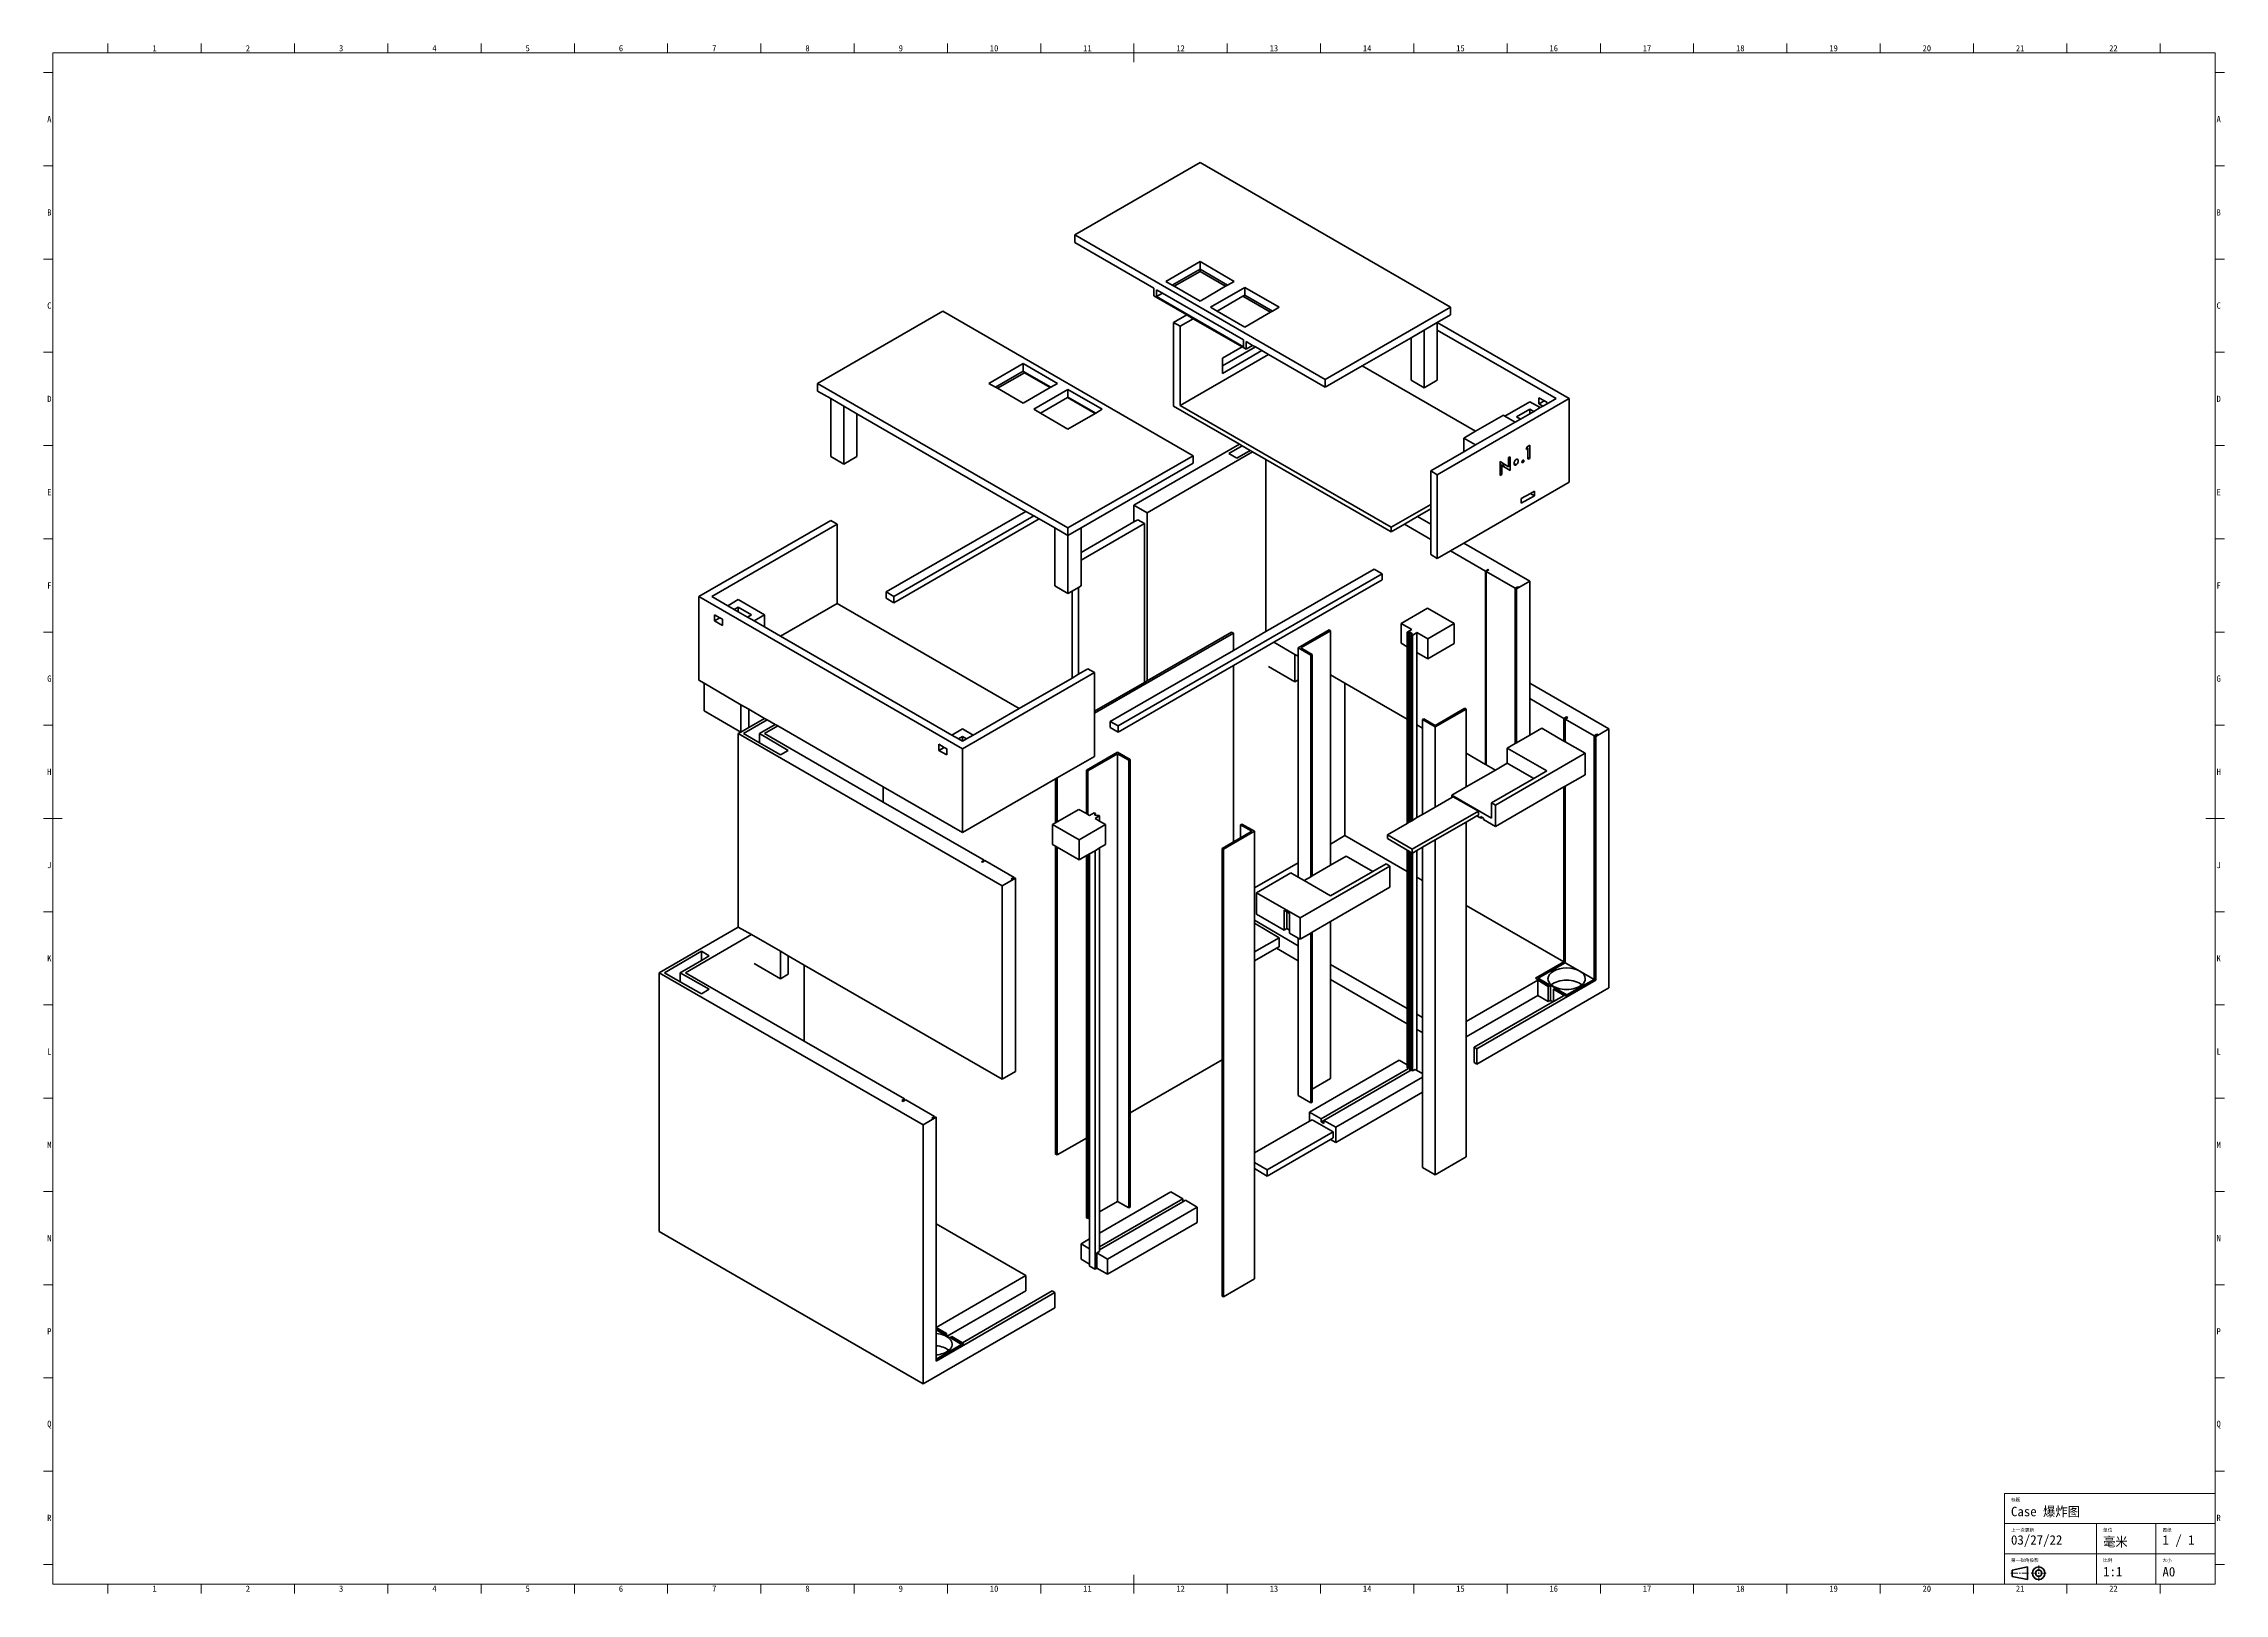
# Model space of a CAD drawing. Header units: millimetres. Extents: x 15 to 1184, y 5 to 836.
import ezdxf

# ---------------------------------------------------------------- set-up
doc = ezdxf.new("R2010")
doc.units = ezdxf.units.MM
doc.layers.add('几何', color=7, linetype='Continuous')
doc.layers.add('边界', color=7, linetype='Continuous')
doc.styles.add('Shapr0', font='txt', dxfattribs={"height": 3.3495})
doc.styles.add('Shapr1', font='txt', dxfattribs={"height": 3.3495})

# ---------------------------------------------------------------- blocks, each defined once
blk = doc.blocks.new('*U2')
at = {"layer": '边界', "linetype": 'Continuous', "lineweight": 15}
for p, q in [((1179, 58.6), (1066.1, 58.6)), ((1066.1, 10), (1066.1, 58.6)), ((1179, 10), (1179, 58.6)), ((1179, 42.4), (1066.1, 42.4)), ((1115.5, 10), (1115.5, 42.4)), ((1147.25, 10), (1147.25, 42.4)), ((1179, 26.2), (1066.1, 26.2)), ((1069.6, 15.82498), (1073.312522, 15.82498)), ((1073.987526, 15.82498), (1074.66253, 15.82498)), ((1079.050056, 15.82498), (1075.337534, 15.82498)), ((1083.437582, 15.82498), (1080.400064, 15.82498)), ((1084.112586, 15.82498), (1084.78759, 15.82498)), ((1084.450088, 16.837486), (1084.450088, 19.875004)), ((1084.450088, 15.487478), (1084.450088, 16.162482)), ((1084.450088, 14.812474), (1084.450088, 11.774956)), ((1085.462594, 15.82498), (1088.500112, 15.82498)), ((1179, 10), (1066.1, 10))]:
    blk.add_line(p, q, dxfattribs=at)
at = {"layer": '边界', "linetype": 'Continuous', "lineweight": 40}
for p, q in [((1070.275004, 17.51249), (1078.375052, 19.2)), ((1070.275004, 17.51249), (1070.275004, 14.13747)), ((1070.275004, 14.13747), (1078.375052, 12.44996)), ((1078.375052, 19.2), (1078.375052, 12.44996))]:
    blk.add_line(p, q, dxfattribs=at)
for radius in [3.37502, 1.68751]:
    blk.add_circle((1084.450088, 15.82498), radius, dxfattribs=at)

msp = doc.modelspace()

# ---------------------------------------------------------------- linework, layer by layer
at = {"layer": '几何', "linetype": 'Continuous', "lineweight": 40}
for p, q in [((634.9, 772.2), (567.7, 733.4)), ((769.2, 694.6), (634.9, 772.2)), ((567.7, 733.4), (567.7, 729.3)), ((702, 655.9), (567.7, 733.4)), ((610.1, 704.9), (567.7, 729.3)), ((616.5, 708.5), (634.9, 719.1)), ((620, 706.5), (634.9, 715.1)), ((621.1, 705.9), (634.9, 713.8)), ((634.9, 719.1), (653.2, 708.5)), ((634.9, 715.1), (634.9, 719.1)), ((634.9, 715.1), (649.7, 706.5)), ((634.9, 713.8), (634.9, 715.1)), ((634.9, 713.8), (648.6, 705.9)), ((610.1, 704.9), (610.1, 700.8)), ((611.5, 704), (611.5, 700.4)), ((614.7, 702.2), (611.5, 704)), ((611.5, 700.4), (614.7, 702.2)), ((658.2, 677.1), (614.7, 702.2)), ((616.5, 708.5), (620, 706.5)), ((620, 706.5), (621.1, 705.9)), ((621.1, 705.9), (634.9, 697.9)), ((648.6, 705.9), (634.9, 697.9)), ((658.9, 705.3), (640.5, 694.6)), ((649.7, 706.5), (648.6, 705.9)), ((653.2, 708.5), (649.7, 706.5)), ((658.9, 705.3), (677.3, 694.6)), ((658.9, 705.3), (658.9, 701.2)), ((429.8, 653.8), (497, 692.6)), ((631.3, 615), (497, 692.6)), ((627.8, 690.6), (610.1, 700.8)), ((658.2, 673.4), (611.5, 700.4)), ((620.7, 686.5), (627.8, 690.6)), ((631.3, 688.5), (627.8, 690.6)), ((640.5, 694.6), (644, 692.6)), ((657.8, 700.6), (644, 692.6)), ((644, 692.6), (658.9, 684)), ((658.9, 701.2), (657.8, 700.6)), ((657.8, 700.6), (672.7, 692)), ((658.9, 701.2), (673.7, 692.6)), ((672.7, 692), (658.9, 684)), ((673.7, 692.6), (672.7, 692)), ((677.3, 694.6), (673.7, 692.6)), ((702, 655.9), (769.2, 694.6)), ((762.1, 686.5), (769.2, 690.6)), ((769.2, 694.6), (769.2, 690.6)), ((620.7, 686.5), (620.7, 641.6)), ((624.2, 684.4), (620.7, 686.5)), ((631.3, 688.5), (624.2, 684.4)), ((624.2, 642), (624.2, 684.4)), ((657.5, 673.4), (631.3, 688.5)), ((721.8, 663.2), (748, 678.3)), ((748, 678.3), (755.1, 682.4)), ((748, 678.3), (748, 655.5)), ((755.1, 682.4), (762.1, 686.5)), ((755.1, 682.4), (755.1, 651.4)), ((762.1, 686.5), (762.1, 682.4)), ((762.1, 686.5), (832.8, 645.7)), ((825.8, 645.7), (762.1, 682.4)), ((762.1, 682.4), (762.1, 655.5)), ((671.6, 669.3), (624.2, 642)), ((646.9, 663.2), (664.6, 673.4)), ((646.9, 667.3), (657.5, 673.4)), ((668.1, 671.4), (646.9, 659.1)), ((646.9, 663.2), (646.9, 667.3)), ((659.6, 672.2), (657.5, 673.4)), ((658.2, 673.4), (658.2, 677.1)), ((659.6, 672.2), (659.6, 676.3)), ((663.1, 674.2), (659.6, 676.3)), ((663.1, 674.2), (659.6, 672.2)), ((664.6, 673.4), (663.1, 674.2)), ((668.1, 671.4), (664.6, 673.4)), ((671.6, 669.3), (668.1, 671.4)), ((702, 651.8), (671.6, 669.3)), ((540.1, 664.4), (521.7, 653.8)), ((540.1, 660.4), (525.3, 651.8)), ((540.8, 659.5), (526.3, 651.2)), ((540.1, 664.4), (540.1, 660.4)), ((540.1, 664.4), (558.5, 653.8)), ((540.1, 660.4), (540.8, 659.9)), ((540.8, 659.9), (555, 651.8)), ((540.8, 659.9), (540.8, 659.5)), ((554.6, 651.6), (540.8, 659.5)), ((646.9, 659.1), (646.9, 663.2)), ((702, 651.8), (721.8, 663.2)), ((702, 651.8), (702, 655.9)), ((782.6, 628.1), (721.8, 663.2)), ((748, 655.5), (755.1, 651.4)), ((755.1, 651.4), (762.1, 655.5)), ((429.8, 653.8), (429.8, 649.7)), ((564.1, 576.3), (429.8, 653.8)), ((436.9, 645.7), (429.8, 649.7)), ((436.9, 645.7), (436.9, 614.6)), ((443.9, 641.6), (436.9, 645.7)), ((521.7, 653.8), (525.3, 651.8)), ((525.3, 651.8), (526.3, 651.2)), ((526.3, 651.2), (540.1, 643.2)), ((540.1, 643.2), (554.6, 651.6)), ((545.8, 639.9), (564.1, 650.6)), ((549.3, 637.9), (563.8, 646.3)), ((554.6, 651.6), (555, 651.8)), ((555, 651.8), (558.5, 653.8)), ((563.8, 646.3), (564.1, 646.5)), ((578.6, 637.7), (563.8, 646.3)), ((564.1, 650.6), (564.1, 646.5)), ((564.1, 650.6), (582.5, 639.9)), ((564.1, 646.5), (579, 637.9)), ((832.8, 645.7), (762.1, 604.8)), ((811.6, 644), (798.2, 636.3)), ((817.3, 640.8), (811.6, 644)), ((816.6, 646), (816.6, 642.8)), ((819.5, 644.4), (816.6, 646)), ((816.6, 642.8), (819.5, 644.4)), ((820.9, 643.6), (819.5, 644.4)), ((820.9, 642.8), (825.8, 645.7)), ((820.9, 642.8), (820.9, 643.6)), ((832.8, 600.8), (832.8, 645.7)), ((443.9, 641.6), (443.9, 610.5)), ((451, 637.5), (443.9, 641.6)), ((541.5, 585.2), (451, 637.5)), ((451, 637.5), (451, 614.6)), ((545.8, 639.9), (549.3, 637.9)), ((549.3, 637.9), (564.1, 629.3)), ((564.1, 629.3), (578.6, 637.7)), ((578.6, 637.7), (579, 637.9)), ((579, 637.9), (582.5, 639.9)), ((620.7, 641.6), (656.1, 621.2)), ((737.4, 576.7), (624.2, 642)), ((782.6, 628.1), (797.5, 636.7)), ((782.6, 620.8), (803.9, 633)), ((797.5, 636.7), (798.2, 636.3)), ((798.2, 636.3), (803.9, 633)), ((803.9, 633), (806.7, 634.6)), ((811.6, 639.9), (804.6, 635.9)), ((804.6, 635.9), (806.7, 634.6)), ((806.7, 634.6), (811.6, 637.5)), ((811.6, 637.5), (811.6, 639.9)), ((813.8, 638.7), (811.6, 639.9)), ((811.6, 637.5), (813.8, 638.7)), ((813.8, 638.7), (817.3, 640.8)), ((816.6, 642.8), (818.7, 641.6)), ((817.3, 640.8), (818.7, 641.6)), ((818.7, 641.6), (820.9, 642.8)), ((656.1, 621.2), (599.5, 588.5)), ((657.5, 620.3), (650.4, 616.3)), ((656.1, 621.2), (657.5, 620.3)), ((657.5, 620.3), (661.7, 617.9)), ((776.3, 624.4), (782.6, 628.1)), ((776.3, 617.1), (776.3, 624.4)), ((776.3, 624.4), (782.6, 620.8)), ((776.3, 617.1), (782.6, 620.8)), ((810.1, 619.4), (810.2, 619.7)), ((810.2, 619.7), (811.7, 620.6)), ((811.7, 620.6), (811.7, 613.6)), ((443.9, 610.5), (436.9, 614.6)), ((451, 614.6), (443.9, 610.5)), ((631.3, 615), (564.1, 576.3)), ((631.3, 611), (571.2, 576.3)), ((606.6, 584.4), (663.1, 617.1)), ((631.3, 611), (631.3, 615)), ((650.4, 616.3), (654.7, 613.8)), ((654.7, 613.8), (661.7, 617.9)), ((661.7, 617.9), (663.1, 617.1)), ((663.1, 617.1), (670.2, 613)), ((670.2, 520.7), (670.2, 613)), ((670.2, 613), (737.4, 574.2)), ((758.6, 606.9), (776.3, 617.1)), ((795.8, 611.7), (795.8, 611.9)), ((795.8, 611.9), (800.2, 609.1)), ((795.8, 611.7), (796.7, 611.2)), ((795.8, 610.4), (795.8, 611.7)), ((795.8, 610.4), (796.7, 609.9)), ((795.8, 605.5), (795.8, 610.4)), ((796.7, 611.2), (797.6, 610.6)), ((797.6, 609.3), (796.7, 609.9)), ((796.7, 609.9), (796.7, 605)), ((797.6, 610.6), (797.6, 609.3)), ((797.6, 610.6), (800.2, 609.1)), ((801.1, 607.1), (797.6, 609.3)), ((800.2, 614), (801.1, 614.5)), ((800.2, 609.1), (800.2, 614)), ((801.1, 614.5), (801.1, 607.1)), ((803.2, 610.8), (804.3, 610.1)), ((803.5, 610), (803.5, 610)), ((805.1, 613.1), (805.2, 613)), ((805.1, 613.1), (805.2, 613)), ((807.4, 611.6), (808, 611.3)), ((809.7, 618.4), (810.1, 619.4)), ((810.7, 619), (809.7, 618.4)), ((810.1, 619.4), (810.7, 619)), ((810.7, 614.1), (810.7, 619)), ((810.7, 614.1), (811.7, 613.6)), ((810.7, 613.1), (810.7, 614.1)), ((811.7, 613.6), (810.7, 613.1)), ((758.6, 606.9), (758.6, 588.9)), ((762.1, 604.8), (758.6, 606.9)), ((762.1, 559.9), (762.1, 604.8)), ((776.3, 568.1), (832.8, 600.8)), ((795.8, 604.4), (795.8, 605.5)), ((795.8, 605.5), (796.7, 605)), ((796.7, 605), (795.8, 604.4)), ((541.5, 585.2), (466.6, 542)), ((545.8, 582.8), (541.5, 585.2)), ((599.5, 588.5), (599.5, 579.5)), ((599.5, 588.5), (606.6, 584.4)), ((737.4, 576.7), (758.6, 588.9)), ((758.6, 586.5), (751.5, 582.4)), ((758.6, 588.9), (758.6, 586.5)), ((758.6, 586.5), (758.6, 578.3)), ((807, 592), (812, 594.8)), ((807, 589.5), (814.1, 593.6)), ((807, 589.5), (807, 592)), ((812, 594.8), (814.1, 596.1)), ((814.1, 593.6), (812, 594.8)), ((814.1, 596.1), (814.1, 593.6)), ((436.9, 580.3), (366.2, 539.5)), ((373.2, 539.5), (440.4, 578.3)), ((440.4, 578.3), (436.9, 580.3)), ((440.4, 535.8), (440.4, 578.3)), ((545.8, 582.8), (470.8, 539.5)), ((548.6, 581.2), (470.8, 536.2)), ((548.6, 581.2), (545.8, 582.8)), ((557.1, 576.3), (548.6, 581.2)), ((557.1, 576.3), (557.1, 545.2)), ((564.1, 572.2), (557.1, 576.3)), ((571.2, 576.3), (564.1, 572.2)), ((564.1, 576.3), (564.1, 572.2)), ((571.2, 563.2), (599.5, 579.5)), ((571.2, 559.1), (605.2, 578.7)), ((571.2, 576.3), (571.2, 563.2)), ((599.5, 579.5), (601.6, 580.7)), ((601.6, 580.7), (605.2, 578.7)), ((605.2, 578.7), (605.2, 493.5)), ((606.6, 584.4), (606.6, 494.4)), ((744.5, 578.3), (737.4, 574.2)), ((737.4, 574.2), (737.4, 576.7)), ((751.5, 582.4), (744.5, 578.3)), ((744.5, 578.3), (758.6, 570.1)), ((758.6, 578.3), (751.5, 582.4)), ((758.6, 578.3), (758.6, 570.1)), ((564.1, 572.2), (564.1, 541.1)), ((571.2, 563.2), (571.2, 559.1)), ((758.6, 570.1), (758.6, 562)), ((762.1, 559.9), (758.6, 562)), ((762.1, 559.9), (769.2, 564)), ((769.2, 564), (776.3, 568.1)), ((769.2, 564), (787.9, 553.2)), ((811.6, 547.7), (776.3, 568.1)), ((571.2, 559.1), (571.2, 545.2)), ((732.5, 551.7), (591.1, 470.1)), ((728.2, 554.2), (670.2, 520.7)), ((728.2, 554.2), (732.5, 551.7)), ((732.5, 551.7), (732.5, 548.5)), ((789.4, 554), (787.9, 553.2)), ((787.9, 449.5), (787.9, 553.2)), ((788.3, 553), (789.4, 553.6)), ((788.3, 449.7), (788.3, 553)), ((788.3, 553), (803.9, 544)), ((789.4, 553.6), (789.4, 554)), ((789.7, 553.8), (789.4, 554)), ((789.4, 553.6), (789.7, 553.8)), ((366.2, 494.6), (366.2, 539.5)), ((366.2, 539.5), (507.6, 457.9)), ((381.7, 534.6), (373.2, 539.5)), ((381.7, 534.6), (387.4, 537.9)), ((387.4, 537.9), (401.5, 529.7)), ((466.6, 542), (470.8, 539.5)), ((466.6, 538.7), (466.6, 542)), ((470.8, 536.2), (466.6, 538.7)), ((470.8, 539.5), (470.8, 536.2)), ((564.1, 541.1), (557.1, 545.2)), ((566.3, 542.4), (564.1, 541.1)), ((569.8, 544.4), (566.3, 542.4)), ((566.3, 495.8), (566.3, 542.4)), ((571.2, 545.2), (569.8, 544.4)), ((569.8, 544.4), (569.8, 497.9)), ((732.5, 548.5), (674.5, 515)), ((803.9, 544), (805.3, 544.8)), ((803.9, 544), (803.9, 460.7)), ((804.2, 543.8), (805.3, 544.4)), ((804.2, 460.9), (804.2, 543.8)), ((804.2, 543.8), (804.6, 543.6)), ((804.6, 543.6), (811.6, 547.7)), ((804.6, 461.1), (804.6, 543.6)), ((805.3, 544.8), (805.3, 544.4)), ((805.6, 544.6), (805.3, 544.8)), ((805.3, 544.4), (805.6, 544.6)), ((811.6, 493), (811.6, 547.7)), ((374.6, 526.4), (374.6, 529.7)), ((374.6, 529.7), (377.5, 528.1)), ((377.5, 528.1), (374.6, 526.4)), ((378.9, 524), (374.6, 526.4)), ((377.5, 528.1), (378.9, 527.3)), ((378.9, 527.3), (378.9, 524)), ((385.2, 532.6), (381.7, 534.6)), ((385.2, 532.6), (387.4, 533.8)), ((387.4, 531.3), (385.2, 532.6)), ((387.4, 531.3), (387.4, 533.8)), ((387.4, 533.8), (394.4, 529.7)), ((392.3, 528.5), (387.4, 531.3)), ((394.4, 529.7), (392.3, 528.5)), ((395.9, 526.4), (392.3, 528.5)), ((401.5, 529.7), (395.9, 526.4)), ((401.5, 523.2), (395.9, 526.4)), ((401.5, 529.7), (401.5, 523.2)), ((410, 518.3), (440.4, 535.8)), ((538, 479.5), (440.4, 535.8)), ((756.9, 533.3), (742.7, 525.1)), ((771.2, 525.1), (756.9, 533.3)), ((410, 518.3), (401.5, 523.2)), ((501.9, 465.2), (410, 518.3)), ((578.3, 476.9), (652.8, 519.9)), ((606.6, 494.4), (651.8, 520.5)), ((652.8, 519.9), (651.8, 520.5)), ((670.2, 520.7), (652.8, 510.6)), ((652.8, 519.9), (652.8, 510.6)), ((674.5, 515), (670.2, 512.5)), ((674.5, 515), (685.8, 508.5)), ((687.5, 512), (704.2, 521.6)), ((704.9, 521.1), (688.9, 512)), ((704.2, 521.6), (704.9, 521.1)), ((704.9, 521.1), (704.9, 497.5)), ((742.7, 525.1), (742.7, 514.5)), ((742.7, 525.1), (748.4, 521.8)), ((742.7, 514.5), (745.9, 512.6)), ((748.4, 521.8), (745.9, 520.4)), ((745.9, 520.4), (745.9, 512.6)), ((746.6, 520), (745.9, 520.4)), ((747.4, 520.4), (746.6, 520)), ((746.6, 418.3), (746.6, 520)), ((748.8, 519.6), (747.4, 520.4)), ((747.4, 418.7), (747.4, 520.4)), ((748.8, 519.6), (748.1, 519.1)), ((748.1, 419.1), (748.1, 519.1)), ((748.8, 518.7), (748.1, 519.1)), ((748.8, 518.7), (751.2, 520.2)), ((748.8, 518.7), (748.8, 419.5)), ((751.2, 520.2), (757, 516.9)), ((751.2, 520.2), (751.2, 509.5)), ((757, 516.9), (771.2, 525.1)), ((757, 516.9), (757, 506.2)), ((757, 506.2), (771.2, 514.4)), ((771.2, 525.1), (771.2, 514.4)), ((652.8, 510.6), (586.8, 472.5)), ((670.2, 512.5), (652.8, 502.5)), ((685.8, 493.8), (685.8, 508.5)), ((685.8, 508.5), (687.5, 507.5)), ((687.5, 512), (687.5, 507.5)), ((694.3, 508.1), (687.5, 512)), ((687.5, 507.5), (687.5, 494.8)), ((688.9, 512), (695, 508.5)), ((695, 508.5), (694.3, 508.1)), ((694.3, 508.1), (694.3, 389.3)), ((695, 508.5), (695, 389.7)), ((745.9, 512.6), (745.9, 473.7)), ((751.2, 509.5), (751.2, 470.7)), ((751.2, 509.5), (757, 506.2)), ((369, 493), (366.2, 494.6)), ((369, 478.3), (369, 493)), ((388.8, 481.5), (369, 493)), ((507.6, 457.9), (578.3, 498.7)), ((566.3, 495.8), (538, 479.5)), ((569.8, 497.9), (566.3, 495.8)), ((574.8, 500.7), (569.8, 497.9)), ((578.3, 498.7), (574.8, 500.7)), ((578.3, 478), (578.3, 498.7)), ((578.3, 478), (605.2, 493.5)), ((652.8, 502.5), (591.1, 466.8)), ((605.2, 493.5), (606.6, 494.4)), ((652.8, 502.5), (652.8, 408)), ((671.6, 502), (685.8, 493.8)), ((685.8, 493.8), (687.5, 494.8)), ((687.5, 494.8), (687.5, 396.8)), ((704.9, 497.5), (704.9, 406.8)), ((704.9, 497.5), (712.6, 493)), ((712.6, 493), (745.9, 473.7)), ((712.6, 411.3), (712.6, 493)), ((811.6, 484.8), (811.6, 493)), ((854.1, 468.5), (811.6, 493)), ((388.8, 466.8), (388.8, 481.5)), ((393, 479.1), (388.8, 481.5)), ((538, 479.5), (513.2, 465.2)), ((760.9, 470.4), (776.8, 479.6)), ((776.8, 479.6), (777.5, 479.2)), ((811.6, 465.2), (811.6, 484.8)), ((830, 474.2), (811.6, 484.8)), ((388.8, 466.8), (369, 478.3)), ((393, 469.3), (388.8, 466.8)), ((390.2, 466), (402.9, 473.4)), ((393, 469.3), (393, 479.1)), ((401.5, 474.2), (393, 479.1)), ((393, 469.3), (401.5, 474.2)), ((407.2, 470.9), (398.7, 466)), ((402.9, 473.4), (401.5, 474.2)), ((408.6, 470.1), (401.5, 466)), ((407.2, 470.9), (402.9, 473.4)), ((408.6, 470.1), (407.2, 470.9)), ((465.1, 437.5), (408.6, 470.1)), ((501.9, 465.2), (507.6, 468.5)), ((507.6, 468.5), (513.2, 465.2)), ((578.3, 476.9), (578.3, 478)), ((578.3, 453.8), (578.3, 476.9)), ((586.8, 469.3), (586.8, 472.5)), ((586.8, 472.5), (591.1, 470.1)), ((591.1, 466.8), (586.8, 469.3)), ((591.1, 470.1), (591.1, 466.8)), ((745.9, 473.7), (745.9, 417.9)), ((751.2, 470.7), (751.2, 421)), ((751.2, 470.7), (754.2, 469)), ((754.2, 473.5), (754.9, 473.9)), ((760.9, 469.6), (754.2, 473.5)), ((754.2, 473.5), (754.2, 469)), ((754.2, 469), (754.2, 422.7)), ((754.9, 473.9), (760.9, 470.4)), ((777.5, 479.2), (760.9, 469.6)), ((760.9, 469.6), (760.9, 426.6)), ((777.5, 479.2), (777.5, 455.5)), ((818.1, 468.9), (811.6, 465.2)), ((830, 462), (818.1, 468.9)), ((830, 474.2), (831.4, 475)), ((830, 462), (830, 474.2)), ((831.4, 474.2), (830.7, 473.8)), ((846.1, 464.9), (830.7, 473.8)), ((830.7, 461.6), (830.7, 473.8)), ((831.4, 475), (831.4, 474.2)), ((832.1, 474.6), (831.4, 475)), ((832.1, 474.6), (831.4, 474.2)), ((847, 464.4), (854.1, 468.5)), ((854.1, 329.7), (854.1, 468.5)), ((387.4, 466), (388.8, 466.8)), ((528.8, 384.4), (387.4, 466)), ((387.4, 362.3), (387.4, 466)), ((398.7, 461.1), (390.2, 466)), ((398.7, 461.1), (398.7, 466)), ((398.7, 466), (414.2, 457)), ((410, 454.6), (398.7, 461.1)), ((401.5, 466), (465.1, 429.3)), ((414.2, 457), (410, 454.6)), ((494.9, 457), (494.9, 460.3)), ((494.9, 460.3), (497.7, 458.6)), ((497.7, 458.6), (494.9, 457)), ((499.1, 454.6), (494.9, 457)), ((497.7, 458.6), (499.1, 457.8)), ((499.1, 457.8), (499.1, 454.6)), ((505.5, 463.2), (501.9, 465.2)), ((505.5, 463.2), (507.6, 464.4)), ((507.6, 461.9), (505.5, 463.2)), ((507.6, 461.9), (507.6, 464.4)), ((507.6, 464.4), (509.7, 463.2)), ((509.7, 463.2), (507.6, 461.9)), ((507.6, 413), (507.6, 457.9)), ((513.2, 465.2), (509.7, 463.2)), ((590.7, 456), (574, 446.4)), ((597.4, 452.1), (590.7, 456)), ((803.9, 460.7), (799.6, 458.3)), ((799.6, 458.3), (799.6, 450.1)), ((799.6, 458.3), (820.8, 446)), ((804.2, 460.9), (803.9, 460.7)), ((804.6, 461.1), (804.2, 460.9)), ((811.6, 465.2), (804.6, 461.1)), ((830.7, 461.6), (830, 462)), ((841.4, 455.5), (830.7, 461.6)), ((846.1, 464.9), (847.6, 465.7)), ((846.1, 334.2), (846.1, 464.9)), ((847.6, 464.9), (846.8, 464.5)), ((846.8, 464.5), (846.8, 333.8)), ((847, 464.4), (846.8, 464.5)), ((847, 333.8), (847, 464.4)), ((847.6, 465.7), (847.6, 464.9)), ((848.3, 465.3), (847.6, 465.7)), ((848.3, 465.3), (847.6, 464.9)), ((578.3, 453.8), (558.4, 442.3)), ((574, 446.4), (574, 423.1)), ((574, 446.4), (574.8, 446)), ((574.8, 446), (590.7, 455.2)), ((574.8, 446), (574.8, 422.7)), ((590.7, 455.2), (596.7, 451.7)), ((590.7, 455.2), (590.7, 215.2)), ((596.7, 451.7), (597.4, 452.1)), ((596.7, 451.7), (596.7, 211.7)), ((597.4, 452.1), (597.4, 262.6)), ((777.5, 455.5), (777.5, 437.4)), ((777.5, 455.5), (787.9, 449.5)), ((777.5, 437.4), (793.2, 446.4)), ((788.3, 449.7), (787.9, 449.5)), ((788.3, 449.3), (788.3, 449.7)), ((788.3, 449.3), (793.2, 446.4)), ((793.2, 427.7), (841.4, 455.5)), ((793.2, 446.4), (799.6, 450.1)), ((799.6, 450.1), (813.8, 441.9)), ((820.8, 446), (813.8, 441.9)), ((841.4, 455.5), (841.4, 444)), ((465.1, 437.5), (465.1, 429.3)), ((507.6, 413), (465.1, 437.5)), ((557.4, 441.7), (507.6, 413)), ((558.4, 442.3), (557.4, 441.7)), ((557.4, 441.7), (557.4, 418.1)), ((558.4, 442.3), (558.4, 418.7)), ((769.9, 433), (777.5, 437.4)), ((769.9, 433), (769.9, 431.7)), ((769.9, 433), (791.1, 420.7)), ((813.8, 441.9), (791.1, 428.9)), ((793.2, 416.2), (830, 437.5)), ((830, 437.5), (830.7, 437.9)), ((830, 343.6), (830, 437.5)), ((830.7, 437.9), (841.4, 444)), ((830.7, 343.1), (830.7, 437.9)), ((465.1, 429.3), (519.2, 398.1)), ((558.4, 418.7), (570, 425.4)), ((570, 425.4), (574, 423.1)), ((574, 423.1), (574.8, 422.7)), ((574.8, 422.7), (575.7, 422.1)), ((575.7, 422.1), (578.2, 423.5)), ((578.9, 423.1), (578.2, 423.5)), ((578.2, 422.7), (578.9, 423.1)), ((578.9, 422.3), (578.2, 422.7)), ((581, 421.9), (578.6, 420.5)), ((578.9, 422.3), (578.9, 423.1)), ((579.6, 421.9), (578.9, 422.3)), ((579.6, 421.9), (580.3, 422.3)), ((581, 421.9), (580.3, 422.3)), ((581, 421.9), (581, 419)), ((748.7, 404), (784.1, 424.4)), ((748.8, 419.5), (751.2, 421)), ((751.2, 421), (754.2, 422.7)), ((754.2, 422.7), (760.9, 426.6)), ((760.9, 426.6), (769.9, 431.7)), ((769.9, 431.7), (770.6, 432.1)), ((770.6, 432.1), (784.1, 424.4)), ((777.5, 418.6), (783.3, 421.9)), ((783.3, 421.9), (784.1, 422.3)), ((783.3, 421.9), (785.5, 420.7)), ((784.1, 424.4), (784.1, 422.3)), ((785.5, 421.5), (785.5, 420.7)), ((785.5, 421.5), (786.2, 421.1)), ((786.2, 421.1), (785.5, 420.7)), ((786.2, 421.1), (786.9, 420.7)), ((791.1, 428.9), (793.2, 427.7)), ((791.1, 420.7), (791.1, 428.9)), ((793.2, 427.7), (793.2, 416.2)), ((555.8, 417.2), (557.4, 418.1)), ((555.8, 417.2), (555.8, 406.6)), ((570.1, 409), (555.8, 417.2)), ((557.4, 418.1), (558.4, 418.7)), ((584.3, 417.2), (570.1, 409)), ((578.6, 420.5), (581, 419)), ((581, 419), (584.3, 417.2)), ((584.3, 417.2), (584.3, 406.5)), ((647.4, 404.1), (664.1, 413.7)), ((656.6, 410.2), (652.8, 408)), ((657.3, 417.5), (656.6, 417.1)), ((656.6, 417.1), (656.6, 410.2)), ((656.6, 417.1), (662.6, 413.7)), ((662.6, 413.7), (656.6, 410.2)), ((664.1, 413.7), (657.3, 417.5)), ((664.1, 413.7), (664.1, 383.3)), ((704.9, 406.8), (712.6, 411.3)), ((712.6, 411.3), (745.9, 392.1)), ((735.3, 411.7), (745.9, 417.9)), ((735.3, 411.7), (748.7, 404)), ((735.3, 409.7), (735.3, 411.7)), ((745.9, 403.5), (735.3, 409.7)), ((745.9, 417.9), (746.6, 418.3)), ((746.6, 418.3), (747.4, 418.7)), ((747.4, 418.7), (748.1, 419.1)), ((748.1, 419.1), (748.8, 419.5)), ((760.9, 409), (777.5, 418.6)), ((777.5, 418.6), (777.5, 373.8)), ((786.9, 420.7), (786.9, 419.9)), ((786.9, 419.9), (793.2, 416.2)), ((517.8, 397.2), (519.2, 398.1)), ((519.2, 397.6), (518.2, 397)), ((519.2, 397.6), (519.2, 398.1)), ((519.6, 397.9), (519.2, 397.6)), ((519.6, 397.9), (535.2, 388.9)), ((557.4, 405.6), (555.8, 406.6)), ((557.4, 405.6), (557.4, 240.6)), ((558.4, 405.1), (557.4, 405.6)), ((558.4, 405.1), (558.4, 240.1)), ((570.1, 398.3), (558.4, 405.1)), ((570.1, 409), (570.1, 398.3)), ((574, 400.6), (570.1, 398.3)), ((574.8, 401), (574, 400.6)), ((574, 400.6), (574, 249.1)), ((575.7, 401.6), (574.8, 401)), ((574.8, 401), (574.8, 206)), ((578.6, 403.2), (575.7, 401.6)), ((575.7, 401.6), (575.7, 206.5)), ((581, 404.7), (578.6, 403.2)), ((578.6, 403.2), (578.6, 178.8)), ((584.3, 406.5), (581, 404.7)), ((581, 404.7), (581, 209.6)), ((652.8, 408), (646.7, 404.5)), ((646.7, 404.5), (646.7, 291.1)), ((646.7, 404.5), (647.4, 404.1)), ((647.4, 404.1), (647.4, 164)), ((704.9, 406.8), (704.9, 395.4)), ((713.3, 400.3), (704.9, 395.4)), ((713.3, 400.3), (727.5, 392.1)), ((745.9, 403.5), (745.9, 392.1)), ((746.6, 403.1), (745.9, 403.5)), ((747.4, 402.7), (746.6, 403.1)), ((746.6, 286.4), (746.6, 403.1)), ((748.1, 402.3), (747.4, 402.7)), ((747.4, 285.2), (747.4, 402.7)), ((748.1, 285.6), (748.1, 402.3)), ((748.7, 401.9), (748.1, 402.3)), ((748.7, 404), (748.7, 401.9)), ((748.7, 401.9), (748.8, 402)), ((748.8, 402), (751.2, 403.4)), ((748.8, 402), (748.8, 285.2)), ((751.2, 403.4), (754.2, 405.1)), ((751.2, 403.4), (751.2, 389)), ((754.2, 405.1), (760.9, 409)), ((754.2, 405.1), (754.2, 387.3)), ((760.9, 409), (760.9, 229.5)), ((518.2, 397), (517.8, 397.2)), ((535.9, 388.5), (528.8, 384.4)), ((535.2, 388.9), (533.7, 388.1)), ((534.1, 387.8), (533.7, 388.1)), ((535.2, 388.5), (534.1, 387.8)), ((535.2, 388.9), (535.2, 388.5)), ((535.5, 388.7), (535.2, 388.5)), ((535.5, 388.7), (535.9, 388.5)), ((535.9, 284.8), (535.9, 388.5)), ((664.1, 383.3), (687.5, 396.8)), ((665.2, 380.7), (683.6, 391.3)), ((683.6, 391.3), (687.5, 389.1)), ((687.5, 396.8), (687.5, 389.1)), ((687.5, 389.1), (690.7, 387.2)), ((736.7, 395), (688.5, 367.2)), ((694.3, 389.3), (690.7, 387.2)), ((690.7, 387.2), (704.9, 379.1)), ((695, 389.7), (694.3, 389.3)), ((704.9, 395.4), (695, 389.7)), ((704.9, 379.1), (727.5, 392.1)), ((727.5, 392.1), (734.6, 396.2)), ((734.6, 396.2), (736.7, 395)), ((736.7, 395), (736.7, 383.6)), ((745.9, 392.1), (745.9, 318.6)), ((751.2, 389), (754.2, 387.3)), ((751.2, 389), (751.2, 315.5)), ((754.2, 387.3), (754.2, 313.8)), ((528.8, 280.7), (528.8, 384.4)), ((664.1, 383.3), (664.1, 365.9)), ((665.2, 380.7), (665.2, 369.2)), ((688.5, 367.2), (665.2, 380.7)), ((736.7, 383.6), (704.9, 365.2)), ((664.1, 365.9), (664.1, 364.3)), ((687.5, 352.3), (664.1, 365.9)), ((664.1, 364.3), (664.1, 349)), ((677.3, 356.6), (664.1, 364.3)), ((680, 360.7), (665.2, 369.2)), ((680, 371.3), (680, 360.7)), ((681.5, 370.5), (680, 371.3)), ((681.5, 361.5), (681.5, 370.5)), ((682.9, 369.6), (681.5, 370.5)), ((682.9, 360.7), (682.9, 369.6)), ((688.5, 367.2), (688.5, 355.8)), ((704.9, 365.2), (695, 359.5)), ((704.9, 365.2), (704.9, 342.3)), ((777.5, 373.8), (830, 343.6)), ((777.5, 373.8), (777.5, 311.6)), ((344.9, 337.8), (387.4, 362.3)), ((359.1, 337.8), (394.4, 358.3)), ((394.4, 358.3), (387.4, 362.3)), ((410, 349.3), (394.4, 358.3)), ((664.1, 349), (677.3, 356.6)), ((664.1, 344.1), (675.9, 350.9)), ((675.9, 350.9), (677.3, 351.7)), ((687.5, 344.2), (675.9, 350.9)), ((677.3, 351.7), (677.3, 356.6)), ((681.5, 361.5), (680, 360.7)), ((682.9, 360.7), (681.5, 361.5)), ((682.9, 359), (682.9, 360.7)), ((687.5, 356.3), (682.9, 359)), ((687.5, 356.3), (687.5, 352.3)), ((688.5, 355.8), (687.5, 356.3)), ((687.5, 352.3), (687.5, 344.2)), ((694.3, 359.1), (688.5, 355.8)), ((695, 359.5), (694.3, 359.1)), ((694.3, 359.1), (694.3, 268)), ((695, 359.5), (695, 275.4)), ((347.8, 337.8), (367.6, 349.3)), ((367.6, 344.4), (356.3, 337.8)), ((367.6, 344.4), (367.6, 349.3)), ((367.6, 349.3), (371.8, 346.8)), ((371.8, 346.8), (367.6, 344.4)), ((410, 334.6), (395.9, 342.7)), ((410, 334.6), (410, 349.3)), ((414.2, 346.8), (410, 349.3)), ((414.2, 337), (414.2, 346.8)), ((422.7, 341.9), (414.2, 346.8)), ((528.8, 280.7), (422.7, 341.9)), ((422.7, 341.9), (422.7, 301.1)), ((664.1, 349), (664.1, 344.1)), ((664.1, 344.1), (664.1, 241.2)), ((687.5, 344.2), (687.5, 271.9)), ((704.9, 342.3), (704.9, 334.2)), ((745.9, 318.6), (704.9, 342.3)), ((814.8, 334.8), (830, 343.6)), ((830.7, 343.1), (816.2, 334.8)), ((830.7, 343.1), (838.5, 338.7)), ((344.9, 199), (344.9, 337.8)), ((486.4, 256.2), (344.9, 337.8)), ((356.3, 332.9), (347.8, 337.8)), ((356.3, 332.9), (356.3, 337.8)), ((356.3, 337.8), (371.8, 328.9)), ((367.6, 326.4), (356.3, 332.9)), ((422.7, 301.1), (359.1, 337.8)), ((371.8, 328.9), (367.6, 326.4)), ((414.2, 337), (410, 334.6)), ((745.9, 310.4), (704.9, 334.2)), ((704.9, 334.2), (704.9, 281.1)), ((815.9, 333.8), (777.5, 311.6)), ((783.3, 297), (847, 333.8)), ((854.1, 329.7), (783.3, 288.8)), ((816.2, 334), (814.8, 334.8)), ((815.9, 325.6), (815.9, 333.8)), ((821.6, 330.5), (815.9, 333.8)), ((816.2, 334.8), (822.2, 331.3)), ((816.2, 334), (816.2, 334.8)), ((821.5, 330.9), (816.2, 334)), ((822.2, 331.3), (821.5, 330.9)), ((822.7, 331.1), (821.6, 330.5)), ((821.6, 322.4), (821.6, 330.5)), ((822.7, 323), (822.7, 331.1)), ((822.7, 331.1), (825.5, 329.5)), ((824.4, 328.9), (825.5, 329.5)), ((830.1, 325.6), (824.4, 328.9)), ((824.4, 322.4), (824.4, 328.9)), ((824.9, 328.9), (825.6, 329.3)), ((825.6, 328.5), (824.9, 328.9)), ((825.6, 329.3), (831.6, 325.9)), ((825.6, 329.3), (825.6, 328.5)), ((831.6, 325.1), (825.6, 328.5)), ((831.6, 325.9), (846.1, 334.2)), ((846.8, 333.8), (831.6, 325.1)), ((838.5, 338.7), (846.1, 334.2)), ((846.8, 333.8), (847, 333.8)), ((745.9, 318.6), (745.9, 310.4)), ((815.9, 325.6), (777.5, 303.5)), ((781.9, 297.8), (824.1, 322.2)), ((821.6, 322.4), (815.9, 325.6)), ((822.7, 323), (821.6, 322.4)), ((824.1, 322.2), (822.7, 323)), ((824.1, 322.2), (824.4, 322.4)), ((824.4, 322.4), (830.1, 325.6)), ((831.6, 325.9), (831.6, 325.1)), ((745.9, 310.4), (745.9, 288.5)), ((751.2, 315.5), (751.2, 307.4)), ((754.2, 313.8), (751.2, 315.5)), ((751.2, 307.4), (751.2, 285.4)), ((754.2, 305.7), (751.2, 307.4)), ((754.2, 313.8), (754.2, 305.7)), ((754.2, 305.7), (754.2, 283.7)), ((777.5, 311.6), (777.5, 303.5)), ((476.5, 270.1), (422.7, 301.1)), ((777.5, 303.5), (777.5, 239.1)), ((781.9, 289.7), (781.9, 297.8)), ((783.3, 297), (781.9, 297.8)), ((783.3, 288.8), (783.3, 297)), ((535.9, 284.8), (528.8, 280.7)), ((597.4, 262.6), (646.7, 291.1)), ((646.7, 291.1), (646.7, 164.4)), ((741.7, 290.9), (693.5, 263.1)), ((704.9, 281.1), (695, 275.4)), ((746.6, 286.4), (699.9, 259.5)), ((747.4, 285.2), (701.3, 258.6)), ((707.7, 255), (754.2, 281.8)), ((745.9, 288.5), (741.7, 290.9)), ((745.9, 288.5), (745.9, 286.8)), ((746.6, 286.4), (745.9, 286.8)), ((748.1, 285.6), (747.4, 285.2)), ((748.8, 285.2), (748.1, 285.6)), ((750.2, 286), (748.8, 285.2)), ((751.2, 285.4), (750.2, 286)), ((754.2, 283.7), (751.2, 285.4)), ((754.2, 283.7), (754.2, 281.8)), ((754.2, 281.8), (754.2, 273.7)), ((783.3, 288.8), (781.9, 289.7)), ((475, 269.3), (476.5, 270.1)), ((475.8, 268.8), (475, 269.3)), ((475.8, 268.8), (476.5, 269.3)), ((476.5, 270.1), (476.5, 269.3)), ((476.5, 269.3), (477.2, 269.7)), ((492.6, 260.8), (477.2, 269.7)), ((694.3, 268), (687.5, 271.9)), ((695, 275.4), (695, 268.4)), ((707.7, 246.8), (754.2, 273.7)), ((754.2, 273.7), (754.2, 233.4)), ((493.4, 260.3), (486.4, 256.2)), ((491.2, 259.9), (492.6, 260.8)), ((491.9, 259.5), (491.2, 259.9)), ((492.6, 259.9), (491.9, 259.5)), ((492.6, 260.8), (492.6, 259.9)), ((493.3, 260.4), (492.6, 259.9)), ((493.4, 260.3), (493.3, 260.4)), ((493.4, 203.1), (493.4, 260.3)), ((597.4, 262.6), (597.4, 212.1)), ((664.1, 241.2), (693.5, 258.2)), ((693.5, 263.1), (693.5, 258.2)), ((693.5, 263.1), (699.9, 259.5)), ((693.5, 258.2), (695, 259)), ((695, 268.4), (694.3, 268)), ((695, 259), (706.3, 252.5)), ((699.9, 257.8), (699.9, 259.5)), ((701.3, 258.6), (699.9, 257.8)), ((699.9, 257.8), (701.3, 257)), ((701.3, 258.6), (707.7, 255)), ((701.3, 257), (701.3, 258.6)), ((486.4, 117.4), (486.4, 256.2)), ((558.4, 240.1), (574, 249.1)), ((574, 249.1), (574, 206.4)), ((670.9, 232.1), (706.3, 252.5)), ((670.9, 228.8), (704.9, 248.4)), ((704.9, 248.4), (706.3, 249.2)), ((704.9, 248.4), (707.7, 246.8)), ((706.3, 252.5), (706.3, 249.2)), ((707.7, 255), (707.7, 246.8)), ((557.4, 240.6), (558.4, 240.1)), ((664.1, 241.2), (664.1, 236.1)), ((664.1, 236.1), (664.1, 232.8)), ((664.1, 236.1), (670.9, 232.1)), ((777.5, 239.1), (760.9, 229.5)), ((670.9, 228.8), (664.1, 232.8)), ((664.1, 232.8), (664.1, 173.6)), ((670.9, 232.1), (670.9, 228.8)), ((760.9, 229.5), (754.2, 233.4)), ((581, 198.2), (619.3, 220.3)), ((581, 190.8), (625.7, 216.6)), ((581, 209.6), (590.7, 215.2)), ((581, 189.2), (625.7, 215)), ((633.4, 212.1), (585.3, 184.3)), ((590.7, 215.2), (596.7, 211.7)), ((596.7, 211.7), (597.4, 212.1)), ((619.3, 220.3), (625.7, 216.6)), ((625.7, 215), (625.7, 216.6)), ((625.7, 215), (627.1, 215.8)), ((627.1, 215.8), (633.4, 212.1)), ((633.4, 212.1), (633.4, 203.9)), ((344.9, 199), (486.4, 117.4)), ((541.5, 175.4), (493.4, 203.1)), ((493.4, 147.6), (493.4, 203.1)), ((574, 206.4), (574.8, 206)), ((574.8, 206), (575.7, 206.5)), ((575.7, 206.5), (575.7, 195.1)), ((581, 209.6), (581, 198.2)), ((633.4, 203.9), (585.3, 176.1)), ((571.1, 192.5), (575.7, 195.1)), ((571.1, 192.5), (571.1, 184.3)), ((575.7, 189.8), (571.1, 192.5)), ((575.7, 195.1), (575.7, 189.8)), ((575.7, 189.8), (575.7, 181.6)), ((579.6, 187.6), (581, 188.4)), ((585.3, 184.3), (579.6, 187.6)), ((579.6, 187.6), (579.6, 179.4)), ((581, 198.2), (581, 190.8)), ((581, 190.8), (581, 189.2)), ((581, 189.2), (581, 188.4)), ((493.4, 147.6), (541.5, 175.4)), ((541.5, 167.2), (541.5, 175.4)), ((575.7, 181.6), (571.1, 184.3)), ((575.7, 181.6), (575.7, 180.4)), ((575.7, 180.4), (578.6, 178.8)), ((579.6, 179.4), (578.6, 178.8)), ((585.3, 176.1), (579.6, 179.4)), ((585.3, 184.3), (585.3, 176.1)), ((557.1, 166.4), (493.4, 129.6)), ((499.4, 142.9), (541.5, 167.2)), ((555.7, 167.2), (507.5, 139.4)), ((557.1, 166.4), (555.7, 167.2)), ((557.1, 158.2), (557.1, 166.4)), ((646.7, 164.4), (647.4, 164)), ((647.4, 164), (664.1, 173.6)), ((486.4, 117.4), (557.1, 158.2)), ((493.4, 147.5), (493.4, 147.6)), ((499, 144.3), (493.4, 147.5)), ((493.4, 147.2), (493.4, 147.5)), ((493.4, 147.2), (498.4, 144.3)), ((493.4, 146.4), (493.4, 147.2)), ((493.4, 144.3), (493.4, 146.4)), ((493.4, 146.4), (497.7, 143.9)), ((493.4, 137.8), (493.4, 144.3)), ((497.7, 143.9), (498.4, 144.3)), ((498, 143.7), (499, 144.3)), ((498, 143.7), (499, 143.1)), ((499, 143.1), (499, 144.3)), ((499, 143.1), (499.4, 142.9)), ((499.4, 142.9), (500.8, 142)), ((501.8, 142.7), (500.8, 142)), ((501.1, 142), (501.8, 142.4)), ((501.1, 142), (501.8, 141.6)), ((507.5, 139.4), (501.8, 142.7)), ((501.8, 142.4), (501.8, 141.6)), ((501.8, 142.4), (508.5, 138.5)), ((501.8, 141.6), (507.1, 138.5)), ((493.4, 130.6), (507.1, 138.5)), ((493.4, 132.9), (493.4, 137.8)), ((507.1, 137.7), (493.4, 129.8)), ((493.4, 130.6), (493.4, 132.9)), ((493.4, 129.8), (493.4, 130.6)), ((493.4, 129.6), (493.4, 129.8)), ((507.1, 138.5), (507.1, 137.7)), ((508.5, 138.5), (507.1, 137.7))]:
    msp.add_line(p, q, dxfattribs=at)
at = {"layer": '几何', "linetype": 'Continuous', "lineweight": 40, "flags": 128}
for points in [[(803.2, 610.8), (803.2, 610.9), (803.2, 611.2), (803.3, 611.5), (803.4, 611.8), (803.5, 612.1), (803.7, 612.3), (803.9, 612.6), (804.1, 612.8), (804.3, 613), (804.6, 613.1), (804.8, 613.1), (804.9, 613.1)], [(803.5, 610), (803.4, 610.2), (803.3, 610.3), (803.2, 610.5), (803.2, 610.7), (803.2, 610.8)], [(804.3, 610.1), (804.1, 610), (803.9, 610), (803.7, 610), (803.5, 610)], [(805.2, 613), (805.3, 613), (805.3, 612.8), (805.4, 612.7), (805.4, 612.5), (805.5, 612.3), (805.5, 612), (805.4, 611.8), (805.4, 611.6), (805.3, 611.4), (805.2, 611.1), (805.1, 610.9), (805, 610.7), (804.8, 610.6), (804.7, 610.4), (804.5, 610.3), (804.3, 610.1)], [(804.9, 613.1), (805, 613.1), (805.1, 613.1)], [(808, 612.6), (807.9, 612.5), (807.8, 612.4), (807.7, 612.3), (807.6, 612.2), (807.5, 612), (807.5, 611.9), (807.4, 611.7), (807.4, 611.6)], [(807.4, 611.6), (807.4, 611.6), (807.4, 611.5), (807.5, 611.4), (807.5, 611.3), (807.6, 611.3)], [(807.6, 611.3), (807.6, 611.3), (807.7, 611.3), (807.8, 611.3), (807.9, 611.3), (808, 611.3)], [(808.4, 612.6), (808.3, 612.7), (808.2, 612.7), (808.1, 612.6), (808, 612.6)], [(808, 611.3), (808.1, 611.4), (808.2, 611.5), (808.3, 611.6), (808.4, 611.7), (808.4, 611.9), (808.5, 612), (808.5, 612.1), (808.5, 612.3), (808.5, 612.4), (808.5, 612.5), (808.4, 612.6), (808.4, 612.6), (808.4, 612.6)]]:
    msp.add_lwpolyline(points, dxfattribs=at)
at = {"layer": '几何', "linetype": 'Continuous', "lineweight": 40}
for centre, major_axis, start_param, end_param in [((831.4, 334.6), (-10, 0), 3.141593, 6.283185), ((831.4, 334.6), (-10, 0), 0, 0.601264), ((831.4, 328), (10, 0), 0.601264, 2.540328), ((831.4, 334.6), (-10, 0), 0.601264, 2.540328), ((831.4, 334.6), (-10, 0), 2.540328, 3.141593), ((492, 138.6), (10, 0), 5.681921, 7.712085), ((492, 132.1), (-10, 0), 3.742857, 4.570492), ((492, 138.6), (10, 0), 4.854286, 5.681921)]:
    msp.add_ellipse(centre, major_axis=major_axis, ratio=0.57735, start_param=start_param, end_param=end_param, dxfattribs=at)
at = {"layer": '边界', "linetype": 'Continuous', "lineweight": 15}
for p, q in [((1179, 831), (20, 831)), ((20, 831), (20, 10)), ((49.5, 831), (49.5, 836)), ((99.5, 831), (99.5, 836)), ((149.5, 831), (149.5, 836)), ((199.5, 831), (199.5, 836)), ((249.5, 831), (249.5, 836)), ((299.5, 831), (299.5, 836)), ((349.5, 831), (349.5, 836)), ((399.5, 831), (399.5, 836)), ((449.5, 831), (449.5, 836)), ((499.5, 831), (499.5, 836)), ((549.5, 831), (549.5, 836)), ((599.5, 826), (599.5, 836)), ((649.5, 831), (649.5, 836)), ((699.5, 831), (699.5, 836)), ((749.5, 831), (749.5, 836)), ((799.5, 831), (799.5, 836)), ((849.5, 831), (849.5, 836)), ((899.5, 831), (899.5, 836)), ((949.5, 831), (949.5, 836)), ((999.5, 831), (999.5, 836)), ((1049.5, 831), (1049.5, 836)), ((1099.5, 831), (1099.5, 836)), ((1149.5, 831), (1149.5, 836)), ((1179, 10), (1179, 831)), ((20, 820.5), (15, 820.5)), ((1179, 820.5), (1184, 820.5)), ((20, 770.5), (15, 770.5)), ((1179, 770.5), (1184, 770.5)), ((20, 720.5), (15, 720.5)), ((1179, 720.5), (1184, 720.5)), ((20, 670.5), (15, 670.5)), ((1179, 670.5), (1184, 670.5)), ((20, 620.5), (15, 620.5)), ((1179, 620.5), (1184, 620.5)), ((20, 570.5), (15, 570.5)), ((1179, 570.5), (1184, 570.5)), ((20, 520.5), (15, 520.5)), ((1179, 520.5), (1184, 520.5)), ((20, 470.5), (15, 470.5)), ((1179, 470.5), (1184, 470.5)), ((25, 420.5), (15, 420.5)), ((1174, 420.5), (1184, 420.5)), ((20, 370.5), (15, 370.5)), ((1179, 370.5), (1184, 370.5)), ((20, 320.5), (15, 320.5)), ((1179, 320.5), (1184, 320.5)), ((20, 270.5), (15, 270.5)), ((1179, 270.5), (1184, 270.5)), ((20, 220.5), (15, 220.5)), ((1179, 220.5), (1184, 220.5)), ((20, 170.5), (15, 170.5)), ((1179, 170.5), (1184, 170.5)), ((20, 120.5), (15, 120.5)), ((1179, 120.5), (1184, 120.5)), ((20, 70.5), (15, 70.5)), ((1179, 70.5), (1184, 70.5)), ((20, 20.5), (15, 20.5)), ((599.5, 15), (599.5, 5)), ((1179, 20.5), (1184, 20.5)), ((20, 10), (1179, 10)), ((49.5, 10), (49.5, 5)), ((99.5, 10), (99.5, 5)), ((149.5, 10), (149.5, 5)), ((199.5, 10), (199.5, 5)), ((249.5, 10), (249.5, 5)), ((299.5, 10), (299.5, 5)), ((349.5, 10), (349.5, 5)), ((399.5, 10), (399.5, 5)), ((449.5, 10), (449.5, 5)), ((499.5, 10), (499.5, 5)), ((549.5, 10), (549.5, 5)), ((649.5, 10), (649.5, 5)), ((699.5, 10), (699.5, 5)), ((749.5, 10), (749.5, 5)), ((799.5, 10), (799.5, 5)), ((849.5, 10), (849.5, 5)), ((899.5, 10), (899.5, 5)), ((949.5, 10), (949.5, 5)), ((999.5, 10), (999.5, 5)), ((1049.5, 10), (1049.5, 5)), ((1099.5, 10), (1099.5, 5)), ((1149.5, 10), (1149.5, 5))]:
    msp.add_line(p, q, dxfattribs=at)

# ---------------------------------------------------------------- block references
msp.add_blockref('*U2', (0, 0))

# ---------------------------------------------------------------- texts
at = {"layer": '边界', "linetype": 'Continuous', "lineweight": 15, "char_height": 3.35, "width": 3.349, "style": 'Shapr0'}
for s, insert, attachment_point in [('1', (74.5, 831.8), 8), ('2', (124.5, 831.8), 8), ('3', (174.5, 831.8), 8), ('4', (224.5, 831.8), 8), ('5', (274.5, 831.8), 8), ('6', (324.5, 831.8), 8), ('7', (374.5, 831.8), 8), ('8', (424.5, 831.8), 8), ('9', (474.5, 831.8), 8), ('10', (524.5, 831.8), 8), ('11', (574.5, 831.8), 8), ('12', (624.5, 831.8), 8), ('13', (674.5, 831.8), 8), ('14', (724.5, 831.8), 8), ('15', (774.5, 831.8), 8), ('16', (824.5, 831.8), 8), ('17', (874.5, 831.8), 8), ('18', (924.5, 831.8), 8), ('19', (974.5, 831.8), 8), ('20', (1024.5, 831.8), 8), ('21', (1074.5, 831.8), 8), ('22', (1124.5, 831.8), 8), ('A', (19.2, 795.5), 6), ('A', (1179.8, 795.5), 4), ('B', (19.2, 745.5), 6), ('B', (1179.8, 745.5), 4), ('C', (19.2, 695.5), 6), ('C', (1179.8, 695.5), 4), ('D', (19.2, 645.5), 6), ('D', (1179.8, 645.5), 4), ('E', (19.2, 595.5), 6), ('E', (1179.8, 595.5), 4), ('F', (19.2, 545.5), 6), ('F', (1179.8, 545.5), 4), ('G', (19.2, 495.5), 6), ('G', (1179.8, 495.5), 4), ('H', (19.2, 445.5), 6), ('H', (1179.8, 445.5), 4), ('J', (19.2, 395.5), 6), ('J', (1179.8, 395.5), 4), ('K', (19.2, 345.5), 6), ('K', (1179.8, 345.5), 4), ('L', (19.2, 295.5), 6), ('L', (1179.8, 295.5), 4), ('M', (19.2, 245.5), 6), ('M', (1179.8, 245.5), 4), ('N', (19.2, 195.5), 6), ('N', (1179.8, 195.5), 4), ('P', (19.2, 145.5), 6), ('P', (1179.8, 145.5), 4), ('Q', (19.2, 95.5), 6), ('Q', (1179.8, 95.5), 4), ('R', (19.2, 45.5), 6), ('R', (1179.8, 45.5), 4), ('1', (74.5, 9.2), 2), ('2', (124.5, 9.2), 2), ('3', (174.5, 9.2), 2), ('4', (224.5, 9.2), 2), ('5', (274.5, 9.2), 2), ('6', (324.5, 9.2), 2), ('7', (374.5, 9.2), 2), ('8', (424.5, 9.2), 2), ('9', (474.5, 9.2), 2), ('10', (524.5, 9.2), 2), ('11', (574.5, 9.2), 2), ('12', (624.5, 9.2), 2), ('13', (674.5, 9.2), 2), ('14', (724.5, 9.2), 2), ('15', (774.5, 9.2), 2), ('16', (824.5, 9.2), 2), ('17', (874.5, 9.2), 2), ('18', (924.5, 9.2), 2), ('19', (974.5, 9.2), 2), ('20', (1024.5, 9.2), 2), ('21', (1074.5, 9.2), 2), ('22', (1124.5, 9.2), 2)]:
    msp.add_mtext(s, dxfattribs=dict(at, insert=insert, attachment_point=attachment_point))
at = {"layer": '边界', "linetype": 'Continuous', "lineweight": 15, "attachment_point": 7, "style": 'Shapr1'}
for s, insert, char_height in [('标题', (1069.6, 54.1), 1.77), ('Case 爆炸图', (1069.6, 45.8), 5.06), ('上一次更新', (1069.6, 37.9), 1.77), ('03/27/22', (1069.6, 29.9), 5.06), ('单位', (1119, 37.9), 1.77), ('毫米', (1119, 29.6), 5.06), ('图纸', (1150.8, 37.9), 1.77), ('1 / 1', (1150.8, 29.9), 5.06), ('第一视角投影', (1069.6, 21.7), 1.77), ('比例', (1119, 21.7), 1.77), ('大小', (1150.8, 21.7), 1.77), ('1:1', (1119, 14.1), 5.06), ('A0', (1150.8, 14), 5.06)]:
    msp.add_mtext(s, dxfattribs=dict(at, insert=insert, char_height=char_height))

doc.saveas('drawing.dxf')
